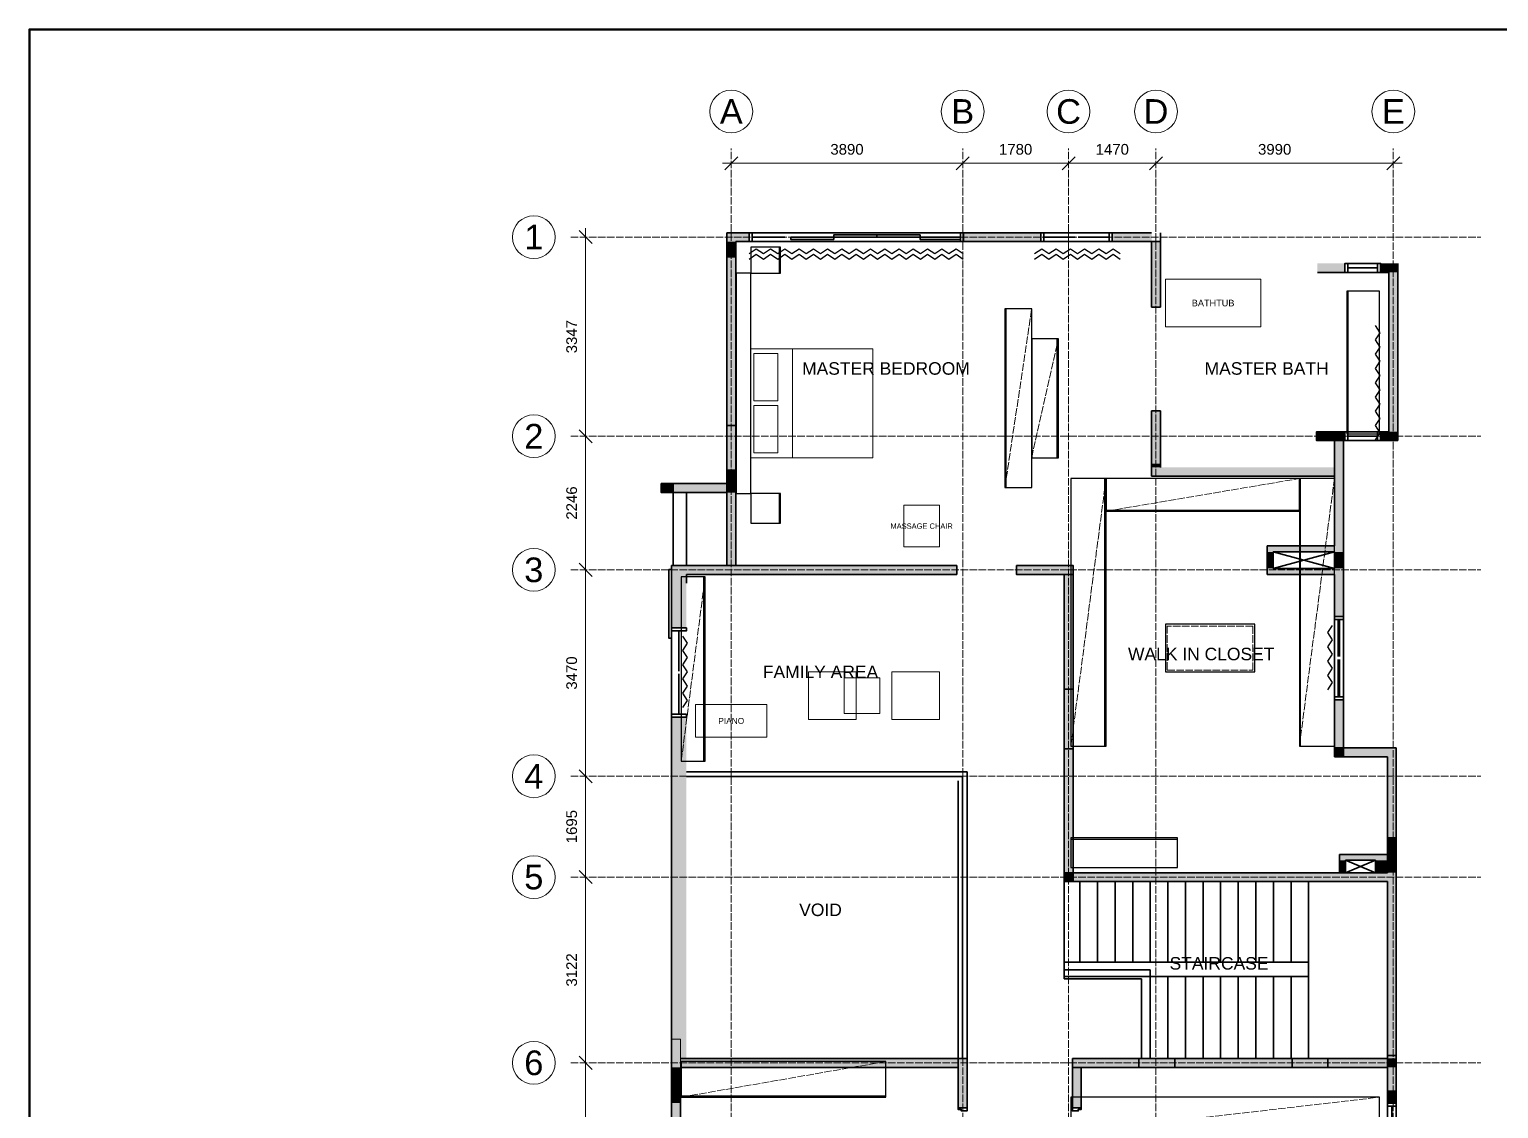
# Model space of a CAD drawing. Header units: millimetres. Extents: x 5 to 415, y 5 to 292.
# Drawn here: x 5 to 252, y 110.6 to 292 of the extents above; entities that cross this region are included whole.
import ezdxf
from ezdxf.enums import TextEntityAlignment as Align

# ---------------------------------------------------------------- set-up
doc = ezdxf.new("R2010")
doc.units = ezdxf.units.MM
doc.linetypes.add('DASHED', pattern=[1.524, 1.27, -0.254])
for name, color, linetype, lineweight in [('0-SHEET', 7, 'CONTINUOUS', 50), ('A-GRID', 8, 'DASHED', 13), ('A-GRID-TAG', 7, 'CONTINUOUS', 18), ('A-WALL', 250, 'CONTINUOUS', 35), ('A-WALL-DEMO', 1, 'DASHED', 35), ('A-WALL-FILL', 250, 'CONTINUOUS', 0), ('A-WALL-NEW', 5, 'CONTINUOUS', 35), ('A-WIND', 7, 'CONTINUOUS', 13), ('I-CURT', 6, 'CONTINUOUS', 25), ('I-DIM', 5, 'CONTINUOUS', 13), ('I-FURN', 7, 'CONTINUOUS', 13), ('I-JOIN', 6, 'CONTINUOUS', 25), ('I-JOIN-HIDDEN', 6, 'DASHED', 13), ('I-ROOM', 7, 'CONTINUOUS', 13)]:
    doc.layers.add(name, color=color, linetype=linetype, lineweight=lineweight)
doc.styles.get("Standard").update_dxf_attribs({"font": 'arial.ttf'})

msp = doc.modelspace()

# ---------------------------------------------------------------- hatches: boundary and pattern name
at = {"layer": 'A-WALL-DEMO', "true_color": 0x727430}
h = msp.add_hatch(color=7, dxfattribs=at)
h.dxf.hatch_style = 1
h.paths.add_polyline_path([(123.74, 225.39), (122.24, 225.39), (123.74, 217.89), (123.74, 225.39)])
h = msp.add_hatch(color=7, dxfattribs=at)
h.dxf.hatch_style = 1
h.paths.add_polyline_path([(122.24, 225.39), (123.74, 217.89), (122.24, 217.89), (122.24, 225.39)])
h = msp.add_hatch(color=7, dxfattribs=at)
h.dxf.hatch_style = 1
h.paths.add_polyline_path([(180.45, 181.08), (178.95, 181.08), (180.45, 171.07), (180.45, 181.08)])
h = msp.add_hatch(color=7, dxfattribs=at)
h.dxf.hatch_style = 1
h.paths.add_polyline_path([(178.95, 181.08), (180.45, 171.07), (178.95, 171.07), (178.95, 181.08)])
at = {"layer": 'A-WALL-FILL', "true_color": 0x4d4d4d}
h = msp.add_hatch(color=7, dxfattribs=at)
h.dxf.hatch_style = 1
h.paths.add_polyline_path([(125.99, 257.82), (122.24, 257.82), (125.99, 256.32), (125.99, 257.82)])
h = msp.add_hatch(color=7, dxfattribs=at)
h.dxf.hatch_style = 1
h.paths.add_polyline_path([(122.24, 257.82), (125.99, 256.32), (122.24, 256.32), (122.24, 257.82)])
h = msp.add_hatch(color=7, dxfattribs=at)
h.dxf.hatch_style = 1
h.paths.add_polyline_path([(175.04, 257.82), (162.04, 257.82), (175.04, 256.32), (175.04, 257.82)])
h = msp.add_hatch(color=7, dxfattribs=at)
h.dxf.hatch_style = 1
h.paths.add_polyline_path([(162.04, 257.82), (175.04, 256.32), (162.04, 256.32), (162.04, 257.82)])
h = msp.add_hatch(color=7, dxfattribs=at)
h.dxf.hatch_style = 1
h.paths.add_polyline_path([(193.65, 257.82), (187.05, 257.82), (193.65, 256.32), (193.65, 257.82)])
h = msp.add_hatch(color=7, dxfattribs=at)
h.dxf.hatch_style = 1
h.paths.add_polyline_path([(187.05, 257.82), (193.65, 256.32), (187.05, 256.32), (187.05, 257.82)])
h = msp.add_hatch(color=7, dxfattribs=at)
h.dxf.hatch_style = 1
h.paths.add_polyline_path([(123.74, 256.32), (122.24, 256.32), (123.74, 253.6), (123.74, 256.32)])
h = msp.add_hatch(color=7, dxfattribs=at)
h.dxf.hatch_style = 1
h.paths.add_polyline_path([(122.24, 256.32), (123.74, 253.6), (122.24, 253.6), (122.24, 256.32)])
h = msp.add_hatch(color=7, dxfattribs=at)
h.dxf.hatch_style = 1
h.paths.add_polyline_path([(123.74, 253.6), (122.24, 253.6), (123.74, 225.39), (123.74, 253.6)])
h = msp.add_hatch(color=7, dxfattribs=at)
h.dxf.hatch_style = 1
h.paths.add_polyline_path([(122.24, 253.6), (123.74, 225.39), (122.24, 225.39), (122.24, 253.6)])
h = msp.add_hatch(color=7, dxfattribs=at)
h.dxf.hatch_style = 1
h.paths.add_polyline_path([(226.15, 252.66), (221.55, 252.66), (226.15, 251.16), (226.15, 252.66)])
h = msp.add_hatch(color=7, dxfattribs=at)
h.dxf.hatch_style = 1
h.paths.add_polyline_path([(221.55, 252.66), (226.15, 251.16), (221.55, 251.16), (221.55, 252.66)])
h = msp.add_hatch(color=7, dxfattribs=at)
h.dxf.hatch_style = 1
h.paths.add_polyline_path([(235.05, 252.66), (232.15, 252.66), (235.05, 251.16), (235.05, 252.66)])
h = msp.add_hatch(color=7, dxfattribs=at)
h.dxf.hatch_style = 1
h.paths.add_polyline_path([(232.15, 252.66), (235.05, 251.16), (232.15, 251.16), (232.15, 252.66)])
h = msp.add_hatch(color=7, dxfattribs=at)
h.dxf.hatch_style = 1
h.paths.add_polyline_path([(235.05, 251.16), (233.55, 251.16), (235.05, 224.37), (235.05, 251.16)])
h = msp.add_hatch(color=7, dxfattribs=at)
h.dxf.hatch_style = 1
h.paths.add_polyline_path([(233.55, 251.16), (235.05, 224.37), (233.55, 224.37), (233.55, 251.16)])
h = msp.add_hatch(color=7, dxfattribs=at)
h.dxf.hatch_style = 1
h.paths.add_polyline_path([(226.15, 224.37), (224.4, 224.37), (226.15, 222.87), (226.15, 224.37)])
h = msp.add_hatch(color=7, dxfattribs=at)
h.dxf.hatch_style = 1
h.paths.add_polyline_path([(224.4, 224.37), (226.15, 222.87), (224.4, 222.87), (224.4, 224.37)])
h = msp.add_hatch(color=7, dxfattribs=at)
h.dxf.hatch_style = 1
h.paths.add_polyline_path([(225.9, 222.87), (224.4, 222.87), (225.9, 218.37), (225.9, 222.87)])
h = msp.add_hatch(color=7, dxfattribs=at)
h.dxf.hatch_style = 1
h.paths.add_polyline_path([(224.4, 222.87), (225.9, 218.37), (224.4, 218.37), (224.4, 222.87)])
h = msp.add_hatch(color=7, dxfattribs=at)
h.dxf.hatch_style = 1
h.paths.add_polyline_path([(235.05, 224.37), (232.15, 224.37), (235.05, 222.87), (235.05, 224.37)])
h = msp.add_hatch(color=7, dxfattribs=at)
h.dxf.hatch_style = 1
h.paths.add_polyline_path([(232.15, 224.37), (235.05, 222.87), (232.15, 222.87), (232.15, 224.37)])
h = msp.add_hatch(color=7, dxfattribs=at)
h.dxf.hatch_style = 1
h.paths.add_polyline_path([(123.74, 217.89), (122.24, 217.89), (123.74, 216.64), (123.74, 217.89)])
h = msp.add_hatch(color=7, dxfattribs=at)
h.dxf.hatch_style = 1
h.paths.add_polyline_path([(122.24, 217.89), (123.74, 216.64), (122.24, 216.64), (122.24, 217.89)])
h = msp.add_hatch(color=7, dxfattribs=at)
h.dxf.hatch_style = 1
h.paths.add_polyline_path([(225.9, 218.37), (224.4, 218.37), (225.9, 205.17), (225.9, 218.37)])
h = msp.add_hatch(color=7, dxfattribs=at)
h.dxf.hatch_style = 1
h.paths.add_polyline_path([(224.4, 218.37), (225.9, 205.17), (224.4, 205.17), (224.4, 218.37)])
h = msp.add_hatch(color=7, dxfattribs=at)
h.dxf.hatch_style = 1
h.paths.add_polyline_path([(113.23, 215.64), (111.24, 215.64), (113.23, 214.14), (113.23, 215.64)])
h = msp.add_hatch(color=7, dxfattribs=at)
h.dxf.hatch_style = 1
h.paths.add_polyline_path([(111.24, 215.64), (113.23, 214.14), (111.24, 214.14), (111.24, 215.64)])
h = msp.add_hatch(color=7, dxfattribs=at)
h.dxf.hatch_style = 1
h.paths.add_polyline_path([(122.24, 215.64), (113.23, 215.64), (122.24, 214.14), (122.24, 215.64)])
h = msp.add_hatch(color=7, dxfattribs=at)
h.dxf.hatch_style = 1
h.paths.add_polyline_path([(113.23, 215.64), (122.24, 214.14), (113.23, 214.14), (113.23, 215.64)])
h = msp.add_hatch(color=7, dxfattribs=at)
h.dxf.hatch_style = 1
h.paths.add_polyline_path([(123.74, 216.64), (122.24, 216.64), (123.74, 215.64), (123.74, 216.64)])
h = msp.add_hatch(color=7, dxfattribs=at)
h.dxf.hatch_style = 1
h.paths.add_polyline_path([(122.24, 216.64), (123.74, 215.64), (122.24, 215.64), (122.24, 216.64)])
h = msp.add_hatch(color=7, dxfattribs=at)
h.dxf.hatch_style = 1
h.paths.add_polyline_path([(123.74, 215.64), (122.24, 215.64), (123.74, 214.14), (123.74, 215.64)])
h = msp.add_hatch(color=7, dxfattribs=at)
h.dxf.hatch_style = 1
h.paths.add_polyline_path([(122.24, 215.64), (123.74, 214.14), (122.24, 214.14), (122.24, 215.64)])
h = msp.add_hatch(color=7, dxfattribs=at)
h.dxf.hatch_style = 1
h.paths.add_polyline_path([(123.74, 214.14), (122.24, 214.14), (123.74, 201.88), (123.74, 214.14)])
h = msp.add_hatch(color=7, dxfattribs=at)
h.dxf.hatch_style = 1
h.paths.add_polyline_path([(122.24, 214.14), (123.74, 201.88), (122.24, 201.88), (122.24, 214.14)])
h = msp.add_hatch(color=7, dxfattribs=at)
h.dxf.hatch_style = 1
h.paths.add_polyline_path([(225.9, 205.17), (213.1, 205.17), (225.9, 204.17), (225.9, 205.17)])
h = msp.add_hatch(color=7, dxfattribs=at)
h.dxf.hatch_style = 1
h.paths.add_polyline_path([(213.1, 205.17), (225.9, 204.17), (213.1, 204.17), (213.1, 205.17)])
h = msp.add_hatch(color=7, dxfattribs=at)
h.dxf.hatch_style = 1
h.paths.add_polyline_path([(214.1, 204.17), (213.1, 204.17), (214.1, 201.39), (214.1, 204.17)])
h = msp.add_hatch(color=7, dxfattribs=at)
h.dxf.hatch_style = 1
h.paths.add_polyline_path([(213.1, 204.17), (214.1, 201.39), (213.1, 201.39), (213.1, 204.17)])
h = msp.add_hatch(color=7, dxfattribs=at)
h.dxf.hatch_style = 1
h.paths.add_polyline_path([(225.9, 204.17), (224.4, 204.17), (225.9, 201.88), (225.9, 204.17)])
h = msp.add_hatch(color=7, dxfattribs=at)
h.dxf.hatch_style = 1
h.paths.add_polyline_path([(224.4, 204.17), (225.9, 201.88), (224.4, 201.88), (224.4, 204.17)])
h = msp.add_hatch(color=7, dxfattribs=at)
h.dxf.hatch_style = 1
h.paths.add_polyline_path([(160.94, 201.88), (112.97, 201.88), (160.94, 200.39), (160.94, 201.88)])
h = msp.add_hatch(color=7, dxfattribs=at)
h.dxf.hatch_style = 1
h.paths.add_polyline_path([(112.97, 201.88), (160.94, 200.39), (112.97, 200.39), (112.97, 201.88)])
h = msp.add_hatch(color=7, dxfattribs=at)
h.dxf.hatch_style = 1
h.paths.add_polyline_path([(115.45, 200.39), (112.97, 200.39), (115.45, 191.39), (115.45, 200.39)])
h = msp.add_hatch(color=7, dxfattribs=at)
h.dxf.hatch_style = 1
h.paths.add_polyline_path([(112.97, 200.39), (115.45, 191.39), (112.97, 191.39), (112.97, 200.39)])
h = msp.add_hatch(color=7, dxfattribs=at)
h.dxf.hatch_style = 1
h.paths.add_polyline_path([(180.45, 201.88), (170.94, 201.88), (180.45, 200.39), (180.45, 201.88)])
h = msp.add_hatch(color=7, dxfattribs=at)
h.dxf.hatch_style = 1
h.paths.add_polyline_path([(170.94, 201.88), (180.45, 200.39), (170.94, 200.39), (170.94, 201.88)])
h = msp.add_hatch(color=7, dxfattribs=at)
h.dxf.hatch_style = 1
h.paths.add_polyline_path([(180.45, 200.39), (178.95, 200.39), (180.45, 181.08), (180.45, 200.39)])
h = msp.add_hatch(color=7, dxfattribs=at)
h.dxf.hatch_style = 1
h.paths.add_polyline_path([(178.95, 200.39), (180.45, 181.08), (178.95, 181.08), (178.95, 200.39)])
h = msp.add_hatch(color=7, dxfattribs=at)
h.dxf.hatch_style = 1
h.paths.add_polyline_path([(225.9, 201.39), (213.1, 201.39), (225.9, 200.39), (225.9, 201.39)])
h = msp.add_hatch(color=7, dxfattribs=at)
h.dxf.hatch_style = 1
h.paths.add_polyline_path([(213.1, 201.39), (225.9, 200.39), (213.1, 200.39), (213.1, 201.39)])
h = msp.add_hatch(color=7, dxfattribs=at)
h.dxf.hatch_style = 1
h.paths.add_polyline_path([(225.9, 201.88), (224.4, 201.88), (225.9, 201.39), (225.9, 201.88)])
h = msp.add_hatch(color=7, dxfattribs=at)
h.dxf.hatch_style = 1
h.paths.add_polyline_path([(224.4, 201.88), (225.9, 201.39), (224.4, 201.39), (224.4, 201.88)])
h = msp.add_hatch(color=7, dxfattribs=at)
h.dxf.hatch_style = 1
h.paths.add_polyline_path([(225.9, 200.39), (224.4, 200.39), (225.9, 193.31), (225.9, 200.39)])
h = msp.add_hatch(color=7, dxfattribs=at)
h.dxf.hatch_style = 1
h.paths.add_polyline_path([(224.4, 200.39), (225.9, 193.31), (224.4, 193.31), (224.4, 200.39)])
h = msp.add_hatch(color=7, dxfattribs=at)
h.dxf.hatch_style = 1
h.paths.add_polyline_path([(225.9, 179.31), (224.4, 179.31), (225.9, 171.24), (225.9, 179.31)])
h = msp.add_hatch(color=7, dxfattribs=at)
h.dxf.hatch_style = 1
h.paths.add_polyline_path([(224.4, 179.31), (225.9, 171.24), (224.4, 171.24), (224.4, 179.31)])
h = msp.add_hatch(color=7, dxfattribs=at)
h.dxf.hatch_style = 1
h.paths.add_polyline_path([(115.45, 176.39), (112.97, 176.39), (115.45, 119.01), (115.45, 176.39)])
h = msp.add_hatch(color=7, dxfattribs=at)
h.dxf.hatch_style = 1
h.paths.add_polyline_path([(112.97, 176.39), (115.45, 119.01), (112.97, 119.01), (112.97, 176.39)])
h = msp.add_hatch(color=7, dxfattribs=at)
h.dxf.hatch_style = 1
h.paths.add_polyline_path([(180.45, 171.07), (178.95, 171.07), (180.45, 150.23), (180.45, 171.07)])
h = msp.add_hatch(color=7, dxfattribs=at)
h.dxf.hatch_style = 1
h.paths.add_polyline_path([(178.95, 171.07), (180.45, 150.23), (178.95, 150.23), (178.95, 171.07)])
h = msp.add_hatch(color=7, dxfattribs=at)
h.dxf.hatch_style = 1
h.paths.add_polyline_path([(225.9, 171.24), (224.4, 171.24), (225.9, 170.28), (225.9, 171.24)])
h = msp.add_hatch(color=7, dxfattribs=at)
h.dxf.hatch_style = 1
h.paths.add_polyline_path([(224.4, 171.24), (225.9, 170.28), (224.4, 170.28), (224.4, 171.24)])
h = msp.add_hatch(color=7, dxfattribs=at)
h.dxf.hatch_style = 1
h.paths.add_polyline_path([(234.8, 171.24), (225.9, 171.24), (234.8, 170.28), (234.8, 171.24)])
h = msp.add_hatch(color=7, dxfattribs=at)
h.dxf.hatch_style = 1
h.paths.add_polyline_path([(225.9, 171.24), (234.8, 170.28), (225.9, 170.28), (225.9, 171.24)])
h = msp.add_hatch(color=7, dxfattribs=at)
h.dxf.hatch_style = 1
h.paths.add_polyline_path([(225.9, 170.28), (224.4, 170.28), (225.9, 169.74), (225.9, 170.28)])
h = msp.add_hatch(color=7, dxfattribs=at)
h.dxf.hatch_style = 1
h.paths.add_polyline_path([(224.4, 170.28), (225.9, 169.74), (224.4, 169.74), (224.4, 170.28)])
h = msp.add_hatch(color=7, dxfattribs=at)
h.dxf.hatch_style = 1
h.paths.add_polyline_path([(234.8, 170.28), (225.9, 170.28), (234.8, 169.74), (234.8, 170.28)])
h = msp.add_hatch(color=7, dxfattribs=at)
h.dxf.hatch_style = 1
h.paths.add_polyline_path([(225.9, 170.28), (234.8, 169.74), (225.9, 169.74), (225.9, 170.28)])
h = msp.add_hatch(color=7, dxfattribs=at)
h.dxf.hatch_style = 1
h.paths.add_polyline_path([(234.8, 169.74), (233.3, 169.74), (234.8, 156.23), (234.8, 169.74)])
h = msp.add_hatch(color=7, dxfattribs=at)
h.dxf.hatch_style = 1
h.paths.add_polyline_path([(233.3, 169.74), (234.8, 156.23), (233.3, 156.23), (233.3, 169.74)])
h = msp.add_hatch(color=7, dxfattribs=at)
h.dxf.hatch_style = 1
h.paths.add_polyline_path([(234.8, 156.23), (233.3, 156.23), (234.8, 153.31), (234.8, 156.23)])
h = msp.add_hatch(color=7, dxfattribs=at)
h.dxf.hatch_style = 1
h.paths.add_polyline_path([(233.3, 156.23), (234.8, 153.31), (233.3, 153.31), (233.3, 156.23)])
h = msp.add_hatch(color=7, dxfattribs=at)
h.dxf.hatch_style = 1
h.paths.add_polyline_path([(233.3, 153.31), (225.26, 153.31), (233.3, 152.32), (233.3, 153.31)])
h = msp.add_hatch(color=7, dxfattribs=at)
h.dxf.hatch_style = 1
h.paths.add_polyline_path([(225.26, 153.31), (233.3, 152.32), (225.26, 152.32), (225.26, 153.31)])
h = msp.add_hatch(color=7, dxfattribs=at)
h.dxf.hatch_style = 1
h.paths.add_polyline_path([(234.8, 153.31), (233.3, 153.31), (234.8, 150.23), (234.8, 153.31)])
h = msp.add_hatch(color=7, dxfattribs=at)
h.dxf.hatch_style = 1
h.paths.add_polyline_path([(233.3, 153.31), (234.8, 150.23), (233.3, 150.23), (233.3, 153.31)])
h = msp.add_hatch(color=7, dxfattribs=at)
h.dxf.hatch_style = 1
h.paths.add_polyline_path([(226.26, 152.32), (225.26, 152.32), (226.26, 150.23), (226.26, 152.32)])
h = msp.add_hatch(color=7, dxfattribs=at)
h.dxf.hatch_style = 1
h.paths.add_polyline_path([(225.26, 152.32), (226.26, 150.23), (225.26, 150.23), (225.26, 152.32)])
h = msp.add_hatch(color=7, dxfattribs=at)
h.dxf.hatch_style = 1
h.paths.add_polyline_path([(233.3, 152.32), (231.3, 152.32), (233.3, 150.23), (233.3, 152.32)])
h = msp.add_hatch(color=7, dxfattribs=at)
h.dxf.hatch_style = 1
h.paths.add_polyline_path([(231.3, 152.32), (233.3, 150.23), (231.3, 150.23), (231.3, 152.32)])
h = msp.add_hatch(color=7, dxfattribs=at)
h.dxf.hatch_style = 1
h.paths.add_polyline_path([(180.45, 150.23), (178.95, 150.23), (180.45, 148.73), (180.45, 150.23)])
h = msp.add_hatch(color=7, dxfattribs=at)
h.dxf.hatch_style = 1
h.paths.add_polyline_path([(178.95, 150.23), (180.45, 148.73), (178.95, 148.73), (178.95, 150.23)])
h = msp.add_hatch(color=7, dxfattribs=at)
h.dxf.hatch_style = 1
h.paths.add_polyline_path([(234.8, 150.23), (180.45, 150.23), (234.8, 148.73), (234.8, 150.23)])
h = msp.add_hatch(color=7, dxfattribs=at)
h.dxf.hatch_style = 1
h.paths.add_polyline_path([(180.45, 150.23), (234.8, 148.73), (180.45, 148.73), (180.45, 150.23)])
h = msp.add_hatch(color=7, dxfattribs=at)
h.dxf.hatch_style = 1
h.paths.add_polyline_path([(234.8, 148.73), (233.3, 148.73), (234.8, 119.01), (234.8, 148.73)])
h = msp.add_hatch(color=7, dxfattribs=at)
h.dxf.hatch_style = 1
h.paths.add_polyline_path([(233.3, 148.73), (234.8, 119.01), (233.3, 119.01), (233.3, 148.73)])
h = msp.add_hatch(color=7, dxfattribs=at)
h.dxf.hatch_style = 1
h.paths.add_polyline_path([(114.47, 114.28), (114.47, 122.28), (112.97, 114.28), (114.47, 114.28)])
h = msp.add_hatch(color=7, dxfattribs=at)
h.dxf.hatch_style = 1
h.paths.add_polyline_path([(114.47, 122.28), (112.97, 114.28), (112.97, 122.28), (114.47, 122.28)])
h = msp.add_hatch(color=7, dxfattribs=at)
h.dxf.hatch_style = 1
h.paths.add_polyline_path([(161.14, 119.01), (112.97, 119.01), (161.14, 117.51), (161.14, 119.01)])
h = msp.add_hatch(color=7, dxfattribs=at)
h.dxf.hatch_style = 1
h.paths.add_polyline_path([(112.97, 119.01), (161.14, 117.51), (112.97, 117.51), (112.97, 119.01)])
h = msp.add_hatch(color=7, dxfattribs=at)
h.dxf.hatch_style = 1
h.paths.add_polyline_path([(162.64, 119.01), (161.14, 119.01), (162.64, 110.71), (162.64, 119.01)])
h = msp.add_hatch(color=7, dxfattribs=at)
h.dxf.hatch_style = 1
h.paths.add_polyline_path([(161.14, 119.01), (162.64, 110.71), (161.14, 110.71), (161.14, 119.01)])
h = msp.add_hatch(color=7, dxfattribs=at)
h.dxf.hatch_style = 1
h.paths.add_polyline_path([(191.54, 119.01), (180.34, 119.01), (191.54, 117.51), (191.54, 119.01)])
h = msp.add_hatch(color=7, dxfattribs=at)
h.dxf.hatch_style = 1
h.paths.add_polyline_path([(180.34, 119.01), (191.54, 117.51), (180.34, 117.51), (180.34, 119.01)])
h = msp.add_hatch(color=7, dxfattribs=at)
h.dxf.hatch_style = 1
h.paths.add_polyline_path([(197.55, 117.51), (197.55, 119.01), (191.54, 117.51), (197.55, 117.51)])
h = msp.add_hatch(color=7, dxfattribs=at)
h.dxf.hatch_style = 1
h.paths.add_polyline_path([(197.55, 119.01), (191.54, 117.51), (191.54, 119.01), (197.55, 119.01)])
h = msp.add_hatch(color=7, dxfattribs=at)
h.dxf.hatch_style = 1
h.paths.add_polyline_path([(217.3, 119.01), (197.55, 119.01), (217.3, 117.51), (217.3, 119.01)])
h = msp.add_hatch(color=7, dxfattribs=at)
h.dxf.hatch_style = 1
h.paths.add_polyline_path([(197.55, 119.01), (217.3, 117.51), (197.55, 117.51), (197.55, 119.01)])
h = msp.add_hatch(color=7, dxfattribs=at)
h.dxf.hatch_style = 1
h.paths.add_polyline_path([(223.3, 117.51), (223.3, 119.01), (217.3, 117.51), (223.3, 117.51)])
h = msp.add_hatch(color=7, dxfattribs=at)
h.dxf.hatch_style = 1
h.paths.add_polyline_path([(223.3, 119.01), (217.3, 117.51), (217.3, 119.01), (223.3, 119.01)])
h = msp.add_hatch(color=7, dxfattribs=at)
h.dxf.hatch_style = 1
h.paths.add_polyline_path([(233.3, 119.01), (223.3, 119.01), (233.3, 117.51), (233.3, 119.01)])
h = msp.add_hatch(color=7, dxfattribs=at)
h.dxf.hatch_style = 1
h.paths.add_polyline_path([(223.3, 119.01), (233.3, 117.51), (223.3, 117.51), (223.3, 119.01)])
h = msp.add_hatch(color=7, dxfattribs=at)
h.dxf.hatch_style = 1
h.paths.add_polyline_path([(233.3, 113.49), (234.8, 113.49), (233.3, 119.48), (233.3, 113.49)])
h = msp.add_hatch(color=7, dxfattribs=at)
h.dxf.hatch_style = 1
h.paths.add_polyline_path([(234.8, 113.49), (233.3, 119.48), (234.8, 119.48), (234.8, 113.49)])
h = msp.add_hatch(color=7, dxfattribs=at)
h.dxf.hatch_style = 1
h.paths.add_polyline_path([(234.8, 119.01), (233.3, 119.01), (234.8, 117.51), (234.8, 119.01)])
h = msp.add_hatch(color=7, dxfattribs=at)
h.dxf.hatch_style = 1
h.paths.add_polyline_path([(233.3, 119.01), (234.8, 117.51), (233.3, 117.51), (233.3, 119.01)])
h = msp.add_hatch(color=7, dxfattribs=at)
h.dxf.hatch_style = 1
h.paths.add_polyline_path([(114.47, 117.51), (112.97, 117.51), (114.47, 114.75), (114.47, 117.51)])
h = msp.add_hatch(color=7, dxfattribs=at)
h.dxf.hatch_style = 1
h.paths.add_polyline_path([(112.97, 117.51), (114.47, 114.75), (112.97, 114.75), (112.97, 117.51)])
h = msp.add_hatch(color=7, dxfattribs=at)
h.dxf.hatch_style = 1
h.paths.add_polyline_path([(181.84, 117.51), (180.34, 117.51), (181.84, 110.71), (181.84, 117.51)])
h = msp.add_hatch(color=7, dxfattribs=at)
h.dxf.hatch_style = 1
h.paths.add_polyline_path([(180.34, 117.51), (181.84, 110.71), (180.34, 110.71), (180.34, 117.51)])
h = msp.add_hatch(color=7, dxfattribs=at)
h.dxf.hatch_style = 1
h.paths.add_polyline_path([(234.8, 117.51), (233.3, 117.51), (234.8, 111.5), (234.8, 117.51)])
h = msp.add_hatch(color=7, dxfattribs=at)
h.dxf.hatch_style = 1
h.paths.add_polyline_path([(233.3, 117.51), (234.8, 111.5), (233.3, 111.5), (233.3, 117.51)])
h = msp.add_hatch(color=7, dxfattribs=at)
h.dxf.hatch_style = 1
h.paths.add_polyline_path([(114.47, 114.75), (112.97, 114.75), (114.47, 114.28), (114.47, 114.75)])
h = msp.add_hatch(color=7, dxfattribs=at)
h.dxf.hatch_style = 1
h.paths.add_polyline_path([(112.97, 114.75), (114.47, 114.28), (112.97, 114.28), (112.97, 114.75)])
h = msp.add_hatch(color=7, dxfattribs=at)
h.dxf.hatch_style = 1
h.paths.add_polyline_path([(114.47, 114.28), (112.97, 114.28), (114.47, 111.5), (114.47, 114.28)])
h = msp.add_hatch(color=7, dxfattribs=at)
h.dxf.hatch_style = 1
h.paths.add_polyline_path([(112.97, 114.28), (114.47, 111.5), (112.97, 111.5), (112.97, 114.28)])
h = msp.add_hatch(color=7, dxfattribs=at)
h.dxf.hatch_style = 1
h.paths.add_polyline_path([(114.47, 111.5), (112.97, 111.5), (114.47, 104.77), (114.47, 111.5)])
h = msp.add_hatch(color=7, dxfattribs=at)
h.dxf.hatch_style = 1
h.paths.add_polyline_path([(112.97, 111.5), (114.47, 104.77), (112.97, 104.77), (112.97, 111.5)])
h = msp.add_hatch(color=7, dxfattribs=at)
h.dxf.hatch_style = 1
h.paths.add_polyline_path([(234.8, 113.49), (233.3, 113.49), (234.8, 111.5), (234.8, 113.49)])
h = msp.add_hatch(color=7, dxfattribs=at)
h.dxf.hatch_style = 1
h.paths.add_polyline_path([(233.3, 113.49), (234.8, 111.5), (233.3, 111.5), (233.3, 113.49)])
at = {"layer": 'A-WALL-NEW', "true_color": 0x4554a5}
h = msp.add_hatch(color=7, dxfattribs=at)
h.dxf.hatch_style = 1
h.paths.add_polyline_path([(195.15, 256.32), (193.65, 256.32), (195.15, 251.16), (195.15, 256.32)])
h = msp.add_hatch(color=7, dxfattribs=at)
h.dxf.hatch_style = 1
h.paths.add_polyline_path([(193.65, 256.32), (195.15, 251.16), (193.65, 251.16), (193.65, 256.32)])
h = msp.add_hatch(color=7, dxfattribs=at)
h.dxf.hatch_style = 1
h.paths.add_polyline_path([(195.15, 251.16), (193.65, 251.16), (195.15, 245.33), (195.15, 251.16)])
h = msp.add_hatch(color=7, dxfattribs=at)
h.dxf.hatch_style = 1
h.paths.add_polyline_path([(193.65, 251.16), (195.15, 245.33), (193.65, 245.33), (193.65, 251.16)])
h = msp.add_hatch(color=7, dxfattribs=at)
h.dxf.hatch_style = 1
h.paths.add_polyline_path([(195.15, 227.87), (193.65, 227.87), (195.15, 224.37), (195.15, 227.87)])
h = msp.add_hatch(color=7, dxfattribs=at)
h.dxf.hatch_style = 1
h.paths.add_polyline_path([(193.65, 227.87), (195.15, 224.37), (193.65, 224.37), (193.65, 227.87)])
h = msp.add_hatch(color=7, dxfattribs=at)
h.dxf.hatch_style = 1
h.paths.add_polyline_path([(195.15, 224.37), (193.65, 224.37), (195.15, 218.97), (195.15, 224.37)])
h = msp.add_hatch(color=7, dxfattribs=at)
h.dxf.hatch_style = 1
h.paths.add_polyline_path([(193.65, 224.37), (195.15, 218.97), (193.65, 218.97), (193.65, 224.37)])
h = msp.add_hatch(color=7, dxfattribs=at)
h.dxf.hatch_style = 1
h.paths.add_polyline_path([(224.4, 224.37), (221.4, 224.37), (224.4, 222.87), (224.4, 224.37)])
h = msp.add_hatch(color=7, dxfattribs=at)
h.dxf.hatch_style = 1
h.paths.add_polyline_path([(221.4, 224.37), (224.4, 222.87), (221.4, 222.87), (221.4, 224.37)])
h = msp.add_hatch(color=7, dxfattribs=at)
h.dxf.hatch_style = 1
h.paths.add_polyline_path([(195.15, 218.97), (193.65, 218.97), (195.15, 218.37), (195.15, 218.97)])
h = msp.add_hatch(color=7, dxfattribs=at)
h.dxf.hatch_style = 1
h.paths.add_polyline_path([(193.65, 218.97), (195.15, 218.37), (193.65, 218.37), (193.65, 218.97)])
h = msp.add_hatch(color=7, dxfattribs=at)
h.dxf.hatch_style = 1
h.paths.add_polyline_path([(224.4, 218.37), (193.65, 218.37), (224.4, 216.87), (224.4, 218.37)])
h = msp.add_hatch(color=7, dxfattribs=at)
h.dxf.hatch_style = 1
h.paths.add_polyline_path([(193.65, 218.37), (224.4, 216.87), (193.65, 216.87), (193.65, 218.37)])

# ---------------------------------------------------------------- linework, layer by layer
at = {"layer": '0-SHEET'}
msp.add_lwpolyline([(5, 5), (415, 5), (415, 292), (5, 292)], close=True, dxfattribs=at)
at = {"layer": 'A-GRID'}
for p, q in [((123, 37), (123, 272)), ((161.9, 37), (161.9, 272)), ((179.7, 37), (179.7, 272)), ((194.4, 37), (194.4, 272)), ((234.3, 37), (234.3, 272)), ((96, 257.08), (249, 257.08)), ((96, 223.61), (249, 223.61)), ((96, 201.15), (249, 201.15)), ((96, 166.45), (249, 166.45)), ((96, 149.5), (249, 149.5)), ((96, 118.28), (249, 118.28))]:
    msp.add_line(p, q, dxfattribs=at)
at = {"layer": 'A-GRID-TAG'}
for centre in [(123, 278.2), (161.9, 278.2), (179.7, 278.2), (194.4, 278.2), (234.3, 278.2), (89.8, 257.08), (89.8, 223.61), (89.8, 201.15), (89.8, 166.45), (89.8, 149.5), (89.8, 118.28)]:
    msp.add_circle(centre, 3.6, dxfattribs=at)
at = {"layer": 'A-WALL'}
for points in [[(122.24, 257.82), (193.65, 257.82)], [(122.24, 257.82), (122.24, 201.88)], [(123.74, 256.32), (125.99, 256.32), (125.99, 257.82), (125.99, 256.32)], [(126.49, 256.32), (125.99, 256.32), (125.99, 257.82), (126.49, 257.82), (126.49, 256.32)], [(126.49, 257.07), (131.99, 257.07)], [(132.99, 257.07), (161.54, 257.07)], [(140.24, 257.07), (140.24, 256.7), (132.99, 256.7), (132.99, 257.07), (140.24, 257.07)], [(147.49, 257.45), (147.49, 257.07), (140.24, 257.07), (140.24, 257.45), (147.49, 257.45)], [(147.49, 257.45), (147.49, 257.07), (154.74, 257.07), (154.74, 257.45), (147.49, 257.45)], [(154.74, 257.07), (154.74, 256.7), (161.54, 256.7), (161.54, 257.07), (154.74, 257.07)], [(162.04, 256.32), (161.54, 256.32), (161.54, 257.82), (162.04, 257.82), (162.04, 256.32)], [(162.04, 256.32), (162.04, 257.82)], [(175.04, 257.82), (175.04, 256.32)], [(175.54, 256.32), (175.04, 256.32), (175.04, 257.82), (175.54, 257.82), (175.54, 256.32)], [(180.79, 257.07), (175.54, 257.07)], [(186.54, 257.07), (181.29, 257.07)], [(187.05, 256.32), (186.54, 256.32), (186.54, 257.82), (187.05, 257.82), (187.05, 256.32)], [(195.15, 257.82), (195.15, 245.33)], [(123.74, 256.32), (168.65, 256.32)], [(123.74, 256.32), (123.74, 201.88)], [(123.74, 256.32), (167.14, 256.32)], [(168.65, 256.32), (195.15, 256.32)], [(193.65, 256.32), (193.65, 245.33)], [(193.65, 256.32), (193.65, 245.33), (195.15, 245.33)], [(195.15, 256.32), (195.15, 245.33)], [(232.15, 251.16), (232.15, 252.66), (226.15, 252.66), (226.15, 251.16), (232.15, 251.16)], [(226.65, 251.16), (226.15, 251.16), (226.15, 252.66), (226.65, 252.66), (226.65, 251.16)], [(232.15, 251.16), (231.65, 251.16), (231.65, 252.66), (232.15, 252.66), (232.15, 251.16)], [(235.05, 252.66), (235.05, 222.87)], [(233.55, 251.16), (221.55, 251.16)], [(226.65, 251.91), (231.65, 251.91)], [(233.55, 251.16), (233.55, 224.37)], [(193.65, 227.87), (193.65, 216.87)], [(193.65, 227.87), (193.65, 216.87)], [(195.15, 227.87), (193.65, 227.87)], [(195.15, 227.87), (195.15, 218.37)], [(122.24, 225.39), (123.74, 225.39)], [(224.4, 224.37), (221.4, 224.37), (221.4, 222.87), (224.4, 222.87)], [(233.55, 224.37), (224.4, 224.37)], [(224.4, 224.37), (224.4, 222.87), (224.4, 205.17)], [(224.6, 224.37), (224.4, 224.37)], [(235.05, 222.87), (224.4, 222.87)], [(225.9, 222.87), (225.9, 201.88)], [(226.15, 222.87), (226.15, 224.37)], [(226.65, 222.87), (226.15, 222.87), (226.15, 224.37), (226.65, 224.37), (226.65, 222.87)], [(226.65, 223.62), (231.65, 223.62)], [(232.15, 222.87), (231.65, 222.87), (231.65, 224.37), (232.15, 224.37), (232.15, 222.87)], [(233.55, 224.37), (232.15, 224.37), (232.15, 222.87)], [(123.74, 217.89), (122.24, 217.89)], [(123.74, 201.88), (123.74, 215.64), (123.74, 216.64), (122.24, 216.64), (122.24, 215.64), (114.74, 215.64), (111.24, 215.64), (111.24, 214.14), (113.23, 214.14), (113.23, 201.88)], [(113.23, 215.64), (122.24, 215.64), (122.24, 214.14), (113.23, 214.14), (113.23, 215.64)], [(224.4, 216.87), (193.65, 216.87)], [(115.45, 201.88), (115.45, 214.14)], [(213.1, 203.67), (213.1, 205.17)], [(224.4, 200.39), (213.1, 200.39), (213.1, 205.17), (224.4, 205.17), (213.1, 205.17)], [(213.1, 203.67), (213.1, 201.88)], [(224.4, 201.39), (214.1, 201.39), (214.1, 204.17), (224.4, 204.17), (224.4, 201.39)], [(224.4, 204.17), (214.1, 201.39)], [(214.1, 204.17), (224.4, 201.39)], [(224.4, 201.39), (224.4, 204.17)], [(112.97, 201.19), (112.48, 201.19), (112.48, 189.69), (112.97, 189.69)], [(160.94, 201.88), (112.97, 201.88)], [(112.97, 49.99), (112.97, 201.88)], [(160.94, 200.39), (115.45, 200.39)], [(115.45, 200.39), (115.45, 198.89)], [(160.94, 200.39), (160.94, 201.88)], [(180.45, 201.88), (170.94, 201.88)], [(170.94, 201.88), (170.94, 200.39), (180.45, 200.39), (180.45, 201.88), (170.94, 201.88)], [(180.45, 200.39), (178.95, 200.39)], [(178.95, 200.39), (178.95, 148.73)], [(178.95, 200.39), (178.95, 150.23), (233.3, 150.23)], [(180.45, 200.39), (180.45, 148.73)], [(224.4, 200.39), (213.1, 200.39)], [(224.4, 200.39), (219.9, 200.39)], [(224.4, 200.39), (224.4, 169.74)], [(225.9, 201.88), (225.9, 169.74)], [(224.4, 193.31), (224.4, 179.32), (225.9, 179.32), (225.9, 193.31), (224.4, 193.31)], [(225.9, 193.31), (225.9, 179.31), (224.4, 179.31), (224.4, 193.31), (225.9, 193.31)], [(225.9, 192.81), (225.9, 193.31), (224.4, 193.31), (224.4, 192.81), (225.9, 192.81)], [(225.05, 186.56), (225.05, 192.81)], [(225.25, 186.56), (225.25, 192.81)], [(115.45, 191.39), (112.97, 191.39)], [(112.97, 190.89), (112.97, 191.39), (115.45, 191.39), (115.45, 190.89), (112.97, 190.89)], [(114.21, 190.89), (114.21, 184.14)], [(225.05, 179.81), (225.05, 186.06)], [(225.25, 179.81), (225.25, 186.06)], [(114.21, 183.64), (114.21, 176.88)], [(180.45, 181.08), (180.45, 171.07), (178.95, 171.07), (178.95, 181.08), (180.45, 181.08)], [(225.9, 179.31), (225.9, 179.81), (224.4, 179.81), (224.4, 179.31), (225.9, 179.31)], [(114.47, 176.39), (112.97, 176.39), (115.45, 176.39), (115.45, 176.88), (112.97, 176.88), (112.97, 176.39)], [(115.45, 176.39), (112.97, 176.39)], [(234.8, 171.24), (224.4, 171.24)], [(234.8, 117.51), (234.8, 171.24)], [(233.3, 169.74), (224.4, 169.74)], [(233.3, 150.23), (233.3, 169.74)], [(115.45, 167.18), (162.64, 167.18)], [(115.45, 166.43), (161.89, 166.43), (161.89, 119.01)], [(161.14, 165.68), (161.14, 119.01), (161.14, 110.71)], [(162.64, 167.18), (162.64, 110.71)], [(225.26, 153.31), (225.26, 150.23), (233.3, 150.23), (233.3, 153.31), (225.26, 153.31)], [(226.26, 152.32), (226.26, 150.23), (231.3, 150.23), (231.3, 152.32), (226.26, 152.32)], [(226.26, 152.32), (231.3, 150.23)], [(226.26, 150.23), (231.3, 152.32)], [(178.95, 148.73), (233.3, 148.73)], [(178.95, 148.73), (178.95, 135.22)], [(184.56, 148.73), (184.56, 135.22), (181.61, 135.22), (181.61, 148.73), (184.56, 148.73)], [(187.52, 148.73), (187.52, 135.22), (184.56, 135.22), (184.56, 148.73), (187.52, 148.73)], [(190.48, 148.73), (190.48, 135.22), (187.52, 135.22), (187.52, 148.73), (190.48, 148.73)], [(193.44, 148.73), (193.44, 135.22), (190.48, 135.22), (190.48, 148.73), (193.44, 148.73)], [(196.39, 148.73), (196.39, 135.22), (193.44, 135.22), (193.44, 148.73), (196.39, 148.73)], [(199.35, 148.73), (199.35, 135.22), (196.39, 135.22), (196.39, 148.73), (199.35, 148.73)], [(202.31, 148.73), (202.31, 135.22), (199.35, 135.22), (199.35, 148.73), (202.31, 148.73)], [(205.27, 148.73), (205.27, 135.22), (202.31, 135.22), (202.31, 148.73), (205.27, 148.73)], [(208.23, 148.73), (208.23, 135.22), (205.27, 135.22), (205.27, 148.73), (208.23, 148.73)], [(211.18, 148.73), (211.18, 135.22), (208.23, 135.22), (208.23, 148.73), (211.18, 148.73)], [(214.14, 148.73), (214.14, 135.22), (211.18, 135.22), (211.18, 148.73), (214.14, 148.73)], [(217.1, 148.73), (217.1, 135.22), (214.14, 135.22), (214.14, 148.73), (217.1, 148.73)], [(220.05, 148.73), (220.05, 135.22), (217.1, 135.22), (217.1, 148.73), (220.05, 148.73)], [(233.3, 148.73), (233.3, 119.01)], [(178.95, 135.22), (178.95, 132.77), (220.05, 132.77), (220.05, 135.22), (178.95, 135.22)], [(193.44, 133.91), (178.95, 133.91), (178.95, 132.4)], [(193.44, 119.01), (193.44, 133.91)], [(191.94, 132.4), (178.95, 132.4)], [(180.34, 119.01), (191.94, 119.01), (191.94, 132.4)], [(196.39, 132.77), (196.39, 119.01), (193.44, 119.01), (193.44, 132.77), (196.39, 132.77)], [(199.35, 132.77), (199.35, 119.01), (196.39, 119.01), (196.39, 132.77), (199.35, 132.77)], [(202.31, 132.77), (202.31, 119.01), (199.35, 119.01), (199.35, 132.77), (202.31, 132.77)], [(205.27, 132.77), (205.27, 119.01), (202.31, 119.01), (202.31, 132.77), (205.27, 132.77)], [(208.23, 132.77), (208.23, 119.01), (205.27, 119.01), (205.27, 132.77), (208.23, 132.77)], [(211.18, 132.77), (211.18, 119.01), (208.23, 119.01), (208.23, 132.77), (211.18, 132.77)], [(214.14, 132.77), (214.14, 119.01), (211.18, 119.01), (211.18, 132.77), (214.14, 132.77)], [(217.1, 132.77), (217.1, 119.01), (214.14, 119.01), (214.14, 132.77), (217.1, 132.77)], [(220.05, 132.77), (220.05, 119.01), (217.1, 119.01), (217.1, 132.77), (220.05, 132.77)], [(162.64, 119.01), (114.47, 119.01)], [(233.3, 119.01), (180.34, 119.01)], [(180.34, 110.71), (180.34, 119.01)], [(197.55, 117.51), (191.54, 117.51), (191.54, 119.01), (197.55, 119.01), (197.55, 117.51)], [(223.3, 117.51), (217.3, 117.51), (217.3, 119.01), (223.3, 119.01), (223.3, 117.51)], [(223.3, 117.51), (223.3, 119.01)], [(233.3, 113.49), (233.3, 119.48), (234.8, 119.48), (234.8, 113.49), (233.3, 113.49)], [(233.3, 119.01), (233.3, 83.2)], [(161.14, 117.51), (114.47, 117.51)], [(114.47, 86.07), (114.47, 117.51)], [(233.3, 117.51), (180.34, 117.51)], [(181.84, 110.71), (181.84, 117.51)], [(191.34, 117.51), (198.84, 117.51)], [(233.3, 118.49), (233.3, 116.99)], [(234.8, 117.51), (234.8, 81.7)], [(233.3, 111.5), (234.8, 111.5)], [(233.3, 111.01), (233.3, 111.5), (234.8, 111.5), (234.8, 111.01), (233.3, 111.01)], [(162.64, 110.71), (161.14, 110.71)], [(162.64, 110.71), (161.14, 110.71), (161.14, 110.45), (161.65, 110.45), (161.65, 110.2), (162.64, 110.2), (162.64, 110.71)], [(181.84, 110.71), (180.34, 110.71)], [(180.34, 110.71), (181.84, 110.71), (181.84, 110.45), (181.34, 110.45), (181.34, 110.2), (180.34, 110.2), (180.34, 110.71)], [(234.05, 111.01), (234.05, 104.58)]]:
    msp.add_lwpolyline(points, dxfattribs=at)
at = {"layer": 'A-WIND'}
msp.add_lwpolyline([(114.47, 122.28), (114.47, 114.28), (112.97, 114.28), (112.97, 122.28), (114.47, 122.28)], dxfattribs=at)
at = {"layer": 'I-CURT', "color": 3}
for points in [[(126, 254.3), (127.2, 255.1), (128.4, 254.3), (129.6, 255.1), (130.8, 254.3), (132, 255.1), (133.2, 254.3), (134.4, 255.1), (135.6, 254.3), (136.8, 255.1), (138, 254.3), (139.2, 255.1), (140.4, 254.3), (141.6, 255.1), (142.8, 254.3), (144, 255.1), (145.2, 254.3), (146.4, 255.1), (147.6, 254.3), (148.8, 255.1), (150, 254.3), (151.2, 255.1), (152.4, 254.3), (153.6, 255.1), (154.8, 254.3), (156, 255.1), (157.2, 254.3), (158.4, 255.1), (159.6, 254.3), (160.8, 255.1), (162, 254.3)], [(174, 254.3), (175.2, 255.1), (176.4, 254.3), (177.6, 255.1), (178.8, 254.3), (180, 255.1), (181.2, 254.3), (182.4, 255.1), (183.6, 254.3), (184.8, 255.1), (186, 254.3), (187.2, 255.1), (188.4, 254.3)]]:
    msp.add_lwpolyline(points, dxfattribs=at)
at = {"layer": 'I-CURT', "color": 6}
for points in [[(126, 253.4), (127.2, 254.2), (128.4, 253.4), (129.6, 254.2), (130.8, 253.4), (132, 254.2), (133.2, 253.4), (134.4, 254.2), (135.6, 253.4), (136.8, 254.2), (138, 253.4), (139.2, 254.2), (140.4, 253.4), (141.6, 254.2), (142.8, 253.4), (144, 254.2), (145.2, 253.4), (146.4, 254.2), (147.6, 253.4), (148.8, 254.2), (150, 253.4), (151.2, 254.2), (152.4, 253.4), (153.6, 254.2), (154.8, 253.4), (156, 254.2), (157.2, 253.4), (158.4, 254.2), (159.6, 253.4), (160.8, 254.2), (162, 253.4)], [(174, 253.4), (175.2, 254.2), (176.4, 253.4), (177.6, 254.2), (178.8, 253.4), (180, 254.2), (181.2, 253.4), (182.4, 254.2), (183.6, 253.4), (184.8, 254.2), (186, 253.4), (187.2, 254.2), (188.4, 253.4)], [(114.85, 178), (115.65, 179.2), (114.85, 180.4), (115.65, 181.6), (114.85, 182.8), (115.65, 184), (114.85, 185.2), (115.65, 186.4), (114.85, 187.6), (115.65, 188.8), (114.85, 190)]]:
    msp.add_lwpolyline(points, dxfattribs=at)
at = {"layer": 'I-CURT', "color": 4}
for points in [[(231.3, 223), (232.1, 224.2), (231.3, 225.4), (232.1, 226.6), (231.3, 227.8), (232.1, 229), (231.3, 230.2), (232.1, 231.4), (231.3, 232.6), (232.1, 233.8), (231.3, 235), (232.1, 236.2), (231.3, 237.4), (232.1, 238.6), (231.3, 239.8), (232.1, 241), (231.3, 242.2)], [(223.3, 181), (224.1, 182.2), (223.3, 183.4), (224.1, 184.6), (223.3, 185.8), (224.1, 187), (223.3, 188.2), (224.1, 189.4), (223.3, 190.6), (224.1, 191.8)]]:
    msp.add_lwpolyline(points, dxfattribs=at)
at = {"layer": 'I-DIM'}
for p, q in [((121.5, 269.5), (163.4, 269.5)), ((121.9, 268.4), (124.1, 270.6)), ((160.4, 269.5), (181.2, 269.5)), ((160.8, 268.4), (163, 270.6)), ((160.8, 268.4), (163, 270.6)), ((178.2, 269.5), (195.9, 269.5)), ((178.6, 268.4), (180.8, 270.6)), ((178.6, 268.4), (180.8, 270.6)), ((192.9, 269.5), (235.8, 269.5)), ((193.3, 268.4), (195.5, 270.6)), ((193.3, 268.4), (195.5, 270.6)), ((233.2, 268.4), (235.4, 270.6)), ((99.6, 255.98), (97.4, 258.18)), ((98.5, 222.11), (98.5, 258.58)), ((98.5, 199.65), (98.5, 225.11)), ((99.6, 222.51), (97.4, 224.71)), ((99.6, 222.51), (97.4, 224.71)), ((98.5, 164.95), (98.5, 202.65)), ((99.6, 200.05), (97.4, 202.25)), ((99.6, 200.05), (97.4, 202.25)), ((99.6, 165.35), (97.4, 167.55)), ((99.6, 165.35), (97.4, 167.55)), ((98.5, 148), (98.5, 167.95)), ((98.5, 116.78), (98.5, 151)), ((99.6, 148.4), (97.4, 150.6)), ((99.6, 148.4), (97.4, 150.6)), ((99.6, 117.18), (97.4, 119.38)), ((99.6, 117.18), (97.4, 119.38)), ((98.5, 86.46), (98.5, 119.78))]:
    msp.add_line(p, q, dxfattribs=at)
at = {"layer": 'I-FURN'}
msp.add_line((133.3, 220), (133.3, 238.3), dxfattribs=at)
for points in [[(196, 250), (212, 250), (212, 242), (196, 242)], [(126.3, 220), (146.8, 220), (146.8, 238.3), (126.3, 238.3)], [(126.8, 229.55), (130.8, 229.55), (130.8, 237.5), (126.8, 237.5)], [(126.8, 220.8), (130.8, 220.8), (130.8, 228.75), (126.8, 228.75)], [(152, 205), (158, 205), (158, 212), (152, 212)], [(136, 176), (144, 176), (144, 184), (136, 184)], [(142, 177), (148, 177), (148, 183), (142, 183)], [(150, 176), (158, 176), (158, 184), (150, 184)], [(117, 173), (129, 173), (129, 178.5), (117, 178.5)]]:
    msp.add_lwpolyline(points, close=True, dxfattribs=at)
at = {"layer": 'I-JOIN'}
for p, q in [((131.1, 251), (131.1, 255.4)), ((226.7, 224), (226.7, 248)), ((169.2, 215), (169.2, 245)), ((177.8, 220), (177.8, 240)), ((185.8, 171.5), (185.8, 216.5)), ((218.7, 171.5), (218.7, 216.5)), ((131.1, 209), (131.1, 214)), ((186, 211.2), (218.5, 211.2)), ((118.4, 169), (118.4, 200)), ((180.1, 155.9), (198, 155.9)), ((114.6, 112.7), (149, 112.7))]:
    msp.add_line(p, q, dxfattribs=at)
for points in [[(126.3, 251), (131.3, 251), (131.3, 255.4), (126.3, 255.4)], [(123.8, 214), (126.3, 214), (126.3, 251), (123.8, 251)], [(226.5, 224), (232, 224), (232, 248), (226.5, 248)], [(169, 215), (173.5, 215), (173.5, 245), (169, 245)], [(173.5, 220), (178, 220), (178, 240), (173.5, 240)], [(180.1, 171.5), (186, 171.5), (186, 216.5), (180.1, 216.5)], [(186, 211), (218.5, 211), (218.5, 216.5), (186, 216.5)], [(218.5, 171.5), (224.4, 171.5), (224.4, 216.5), (218.5, 216.5)], [(126.3, 209), (131.3, 209), (131.3, 214), (126.3, 214)], [(114.6, 169), (118.6, 169), (118.6, 200), (114.6, 200)], [(196, 184), (211, 184), (211, 192), (196, 192)], [(180.1, 151.1), (198, 151.1), (198, 156.1), (180.1, 156.1)], [(114.6, 112.5), (149, 112.5), (149, 118.5), (114.6, 118.5)], [(180.1, 106.5), (232, 106.5), (232, 112.5), (180.1, 112.5)]]:
    msp.add_lwpolyline(points, close=True, dxfattribs=at)
at = {"layer": 'I-JOIN-HIDDEN'}
for p, q in [((169, 215), (173.5, 245)), ((173.5, 220), (178, 240)), ((180.1, 171.5), (186, 216.5)), ((186, 211), (218.5, 216.5)), ((218.5, 171.5), (224.4, 216.5)), ((114.6, 169), (118.6, 200)), ((114.6, 112.5), (149, 118.5)), ((180.1, 106.5), (232, 112.5))]:
    msp.add_line(p, q, dxfattribs=at)
msp.add_lwpolyline([(196.3, 184.3), (210.7, 184.3), (210.7, 191.7), (196.3, 191.7)], close=True, dxfattribs=at)

# ---------------------------------------------------------------- texts
at = {"layer": 'A-GRID-TAG'}
for s, p in [('A', (123, 278.2)), ('B', (161.9, 278.2)), ('C', (179.7, 278.2)), ('D', (194.4, 278.2)), ('E', (234.3, 278.2)), ('1', (89.8, 257.08)), ('2', (89.8, 223.61)), ('3', (89.8, 201.15)), ('4', (89.8, 166.45)), ('5', (89.8, 149.5)), ('6', (89.8, 118.28))]:
    msp.add_text(s, height=4.14, dxfattribs=at).set_placement(p, align=Align.MIDDLE_CENTER)
at = {"layer": 'I-DIM'}
for s, p in [('3890', (142.45, 270.4)), ('1780', (170.8, 270.4)), ('1470', (187.05, 270.4)), ('3990', (214.35, 270.4))]:
    msp.add_text(s, height=1.8, dxfattribs=at).set_placement(p, align=Align.BOTTOM_CENTER)
for s, p in [('3347', (97.6, 240.34)), ('2246', (97.6, 212.38)), ('3470', (97.6, 183.8)), ('1695', (97.6, 157.98)), ('3122', (97.6, 133.89))]:
    msp.add_text(s, height=1.8, rotation=90, dxfattribs=at).set_placement(p, align=Align.BOTTOM_CENTER)
at = {"layer": 'I-FURN'}
for s, height, p in [('BATHTUB', 1.1, (204, 246)), ('MASSAGE CHAIR', 0.9, (155, 208.5)), ('PIANO', 1, (123, 175.75))]:
    msp.add_text(s, height=height, dxfattribs=at).set_placement(p, align=Align.MIDDLE_CENTER)
at = {"layer": 'I-ROOM'}
for s, p in [('MASTER BEDROOM', (149, 235)), ('MASTER BATH', (213, 235)), ('WALK IN CLOSET', (202, 187)), ('FAMILY AREA', (138, 184)), ('VOID', (138, 144)), ('STAIRCASE', (205, 135))]:
    msp.add_text(s, height=2.1, dxfattribs=at).set_placement(p, align=Align.MIDDLE_CENTER)

doc.saveas('drawing.dxf')
